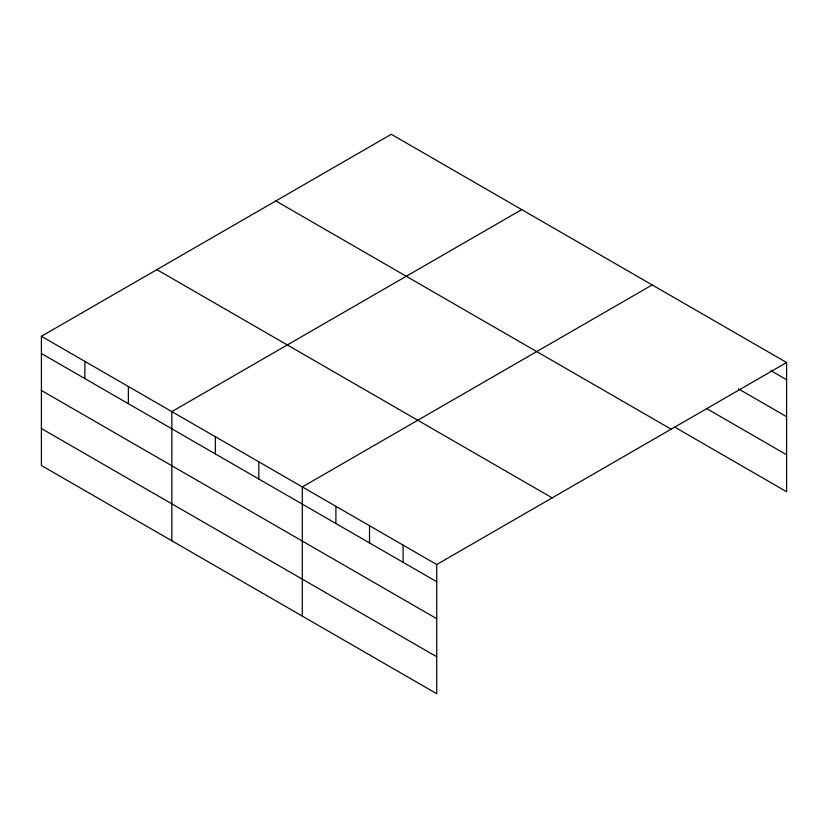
<?xml version="1.0" encoding="UTF-8"?>
<svg xmlns="http://www.w3.org/2000/svg" width="828" height="828" viewBox="0 0 828 828"><rect width="100%" height="100%" fill="white"/><g stroke="black" fill="none" stroke-linecap="round" stroke-linejoin="round"><path stroke-width="1.24" d="M436.718 618.682L436.718 564.53L41.4 336.292L41.4 465.481L436.718 693.709L436.718 618.682L41.4 390.443M674.592 427.041L786.6 491.708L786.6 362.519L391.282 134.291L41.4 336.292M521.733 209.608L171.851 411.609L171.851 540.798M652.195 284.925L302.313 486.926L302.313 616.115M436.718 564.53L786.6 362.519M770.92 370.665L786.6 379.721M738.441 388.87L786.6 416.681M707.071 408.835L786.6 454.748M275.817 200.945L671.135 429.183M156.865 269.628L552.183 497.866M41.4 353.494L436.718 581.722M41.4 428.521L436.718 656.759M403.112 545.124L403.112 562.326M369.516 525.728L369.516 542.93M335.909 506.322L335.909 523.524M258.822 461.817L258.822 479.019M215.342 436.718L215.342 453.91M128.371 386.5L128.371 403.702M84.88 361.401L84.88 378.593"/></g></svg>
